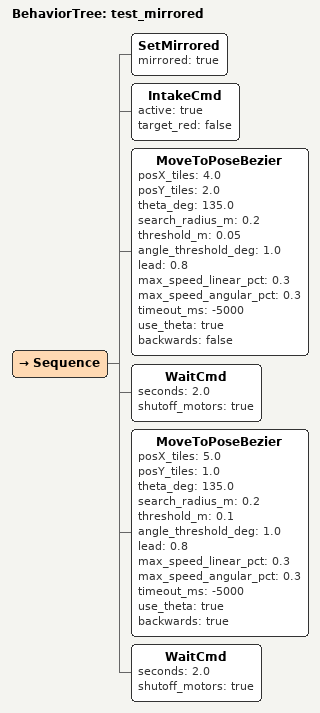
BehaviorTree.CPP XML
<?xml version="1.0" encoding="UTF-8"?>
<root BTCPP_format="4">
    <BehaviorTree ID="test_mirrored">
    <Sequence>
      <SetMirrored mirrored="true"/>
      <IntakeCmd active="true" target_red="false"/>
      <MoveToPoseBezier  posX_tiles="4.0"
                          posY_tiles="2.0"
                          theta_deg="135.0"
                          search_radius_m="0.2"
                          threshold_m="0.05"
                          angle_threshold_deg="1.0"
                          lead="0.8"
                          max_speed_linear_pct="0.3"
                          max_speed_angular_pct="0.3"
                          timeout_ms="-5000"
                          use_theta="true"
                          backwards="false"/>
      <WaitCmd seconds="2.0"
                shutoff_motors="true"/>
      <MoveToPoseBezier  posX_tiles="5.0"
                          posY_tiles="1.0"
                          theta_deg="135.0"
                          search_radius_m="0.2"
                          threshold_m="0.1"
                          angle_threshold_deg="1.0"
                          lead="0.8"
                          max_speed_linear_pct="0.3"
                          max_speed_angular_pct="0.3"
                          timeout_ms="-5000"
                          use_theta="true"
                          backwards="true"/>
      <WaitCmd seconds="2.0"
                shutoff_motors="true"/>
    </Sequence>
  </BehaviorTree>

</root>
